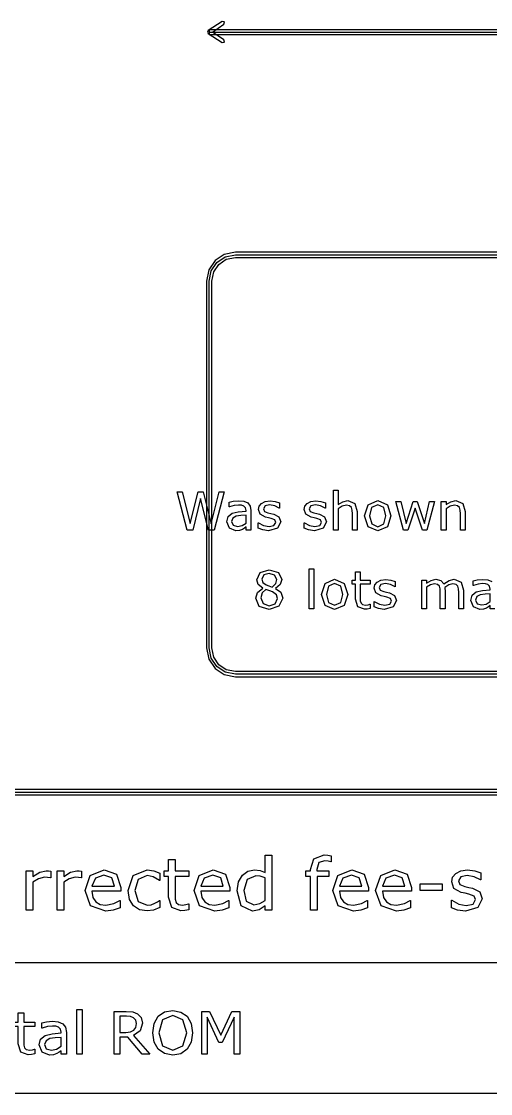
# Model space of a CAD drawing. Extents: x -1 to 182, y 89 to 480.
# Drawn here: x 87.14 to 106.07, y 140.76 to 184.05 of the extents above; entities that cross this region are included whole.
import ezdxf

# ---------------------------------------------------------------- set-up
doc = ezdxf.new("R2010")
doc.units = 0
doc.header["$MEASUREMENT"] = 0
doc.layers.add('Layer 1', color=7, linetype='Continuous')

msp = doc.modelspace()

# ---------------------------------------------------------------- linework, layer by layer
at = {"layer": 'Layer 1', "color": 7}
for points in [[(95.237995, 184.049928), (94.681958, 183.679406), (94.650902, 183.621529), (94.681958, 183.563651), (95.237995, 183.193156), (95.334113, 183.212735), (95.314983, 183.308858), (94.84628, 183.621489), (95.314983, 183.93412), (95.334113, 184.030243), (95.237995, 184.049823), (95.237995, 184.049928)], [(94.720714, 183.71404), (94.720714, 183.529044), (153.987306, 183.529044), (153.987306, 183.71404), (94.720714, 183.71404)], [(94.720714, 183.621542), (153.987306, 183.621542)], [(95.779046, 174.731659), (95.325814, 174.640181), (94.955743, 174.390694), (94.706256, 174.020622), (94.614778, 173.567388), (94.614778, 158.75074), (94.706256, 158.297506), (94.955743, 157.927434), (95.325814, 157.677947), (95.779046, 157.586469), (152.928974, 157.586469), (153.382206, 157.677947), (153.752277, 157.927434), (154.001764, 158.297506), (154.093242, 158.75074), (154.093242, 173.567388), (154.001764, 174.020622), (153.752277, 174.390694), (153.382206, 174.640181), (152.928974, 174.731659), (95.779046, 174.731659)], [(95.779046, 174.62572), (152.928974, 174.62572), (153.34169, 174.542806), (153.678008, 174.316422), (153.904392, 173.980104), (153.987306, 173.567388), (153.987306, 158.75074), (153.904392, 158.338024), (153.678008, 158.001706), (153.34169, 157.775322), (152.928974, 157.692408), (95.779046, 157.692408), (95.36633, 157.775322), (95.030012, 158.001706), (94.803628, 158.338024), (94.720714, 158.75074), (94.720714, 173.567388), (94.803628, 173.980104), (95.030012, 174.316422), (95.36633, 174.542806), (95.779046, 174.62572), (95.779046, 174.62572)], [(95.779046, 174.519781), (152.928974, 174.519781), (153.301175, 174.445432), (153.60374, 174.242151), (153.807021, 173.939586), (153.88137, 173.567388), (153.88137, 158.75074), (153.807021, 158.378542), (153.60374, 158.075977), (153.301175, 157.872696), (152.928974, 157.798347), (95.779046, 157.798347), (95.406845, 157.872696), (95.10428, 158.075977), (94.900999, 158.378542), (94.82665, 158.75074), (94.82665, 173.567388), (94.900999, 173.939586), (95.10428, 174.242151), (95.406845, 174.445432), (95.779046, 174.519781), (95.779046, 174.519781)], [(95.324294, 165.052155), (94.924319, 163.513234), (94.693843, 163.513234), (94.370348, 164.790667), (94.054089, 163.513234), (93.828781, 163.513234), (93.421569, 165.052155), (93.631376, 165.052155), (93.954871, 163.772658), (94.273196, 165.052155), (94.480936, 165.052155), (94.802362, 163.760249), (95.12379, 165.052155), (95.324294, 165.052155)], [(100.693469, 163.513234), (100.499164, 163.513234), (100.499164, 164.170564), (100.489878, 164.319392), (100.45577, 164.428929), (100.381356, 164.493011), (100.255266, 164.514707), (100.088868, 164.475417), (99.922471, 164.375166), (99.922471, 163.513234), (99.728167, 163.513234), (99.728167, 165.121396), (99.922471, 165.121396), (99.922471, 164.539525), (100.110571, 164.657344), (100.310043, 164.69973), (100.595295, 164.587071), (100.693482, 164.262533), (100.693469, 163.513234)], [(96.40433, 163.513234), (96.21106, 163.513234), (96.21106, 163.636212), (96.140781, 163.586603), (96.05603, 163.536994), (95.94441, 163.497729), (95.796617, 163.481325), (95.532034, 163.584671), (95.423513, 163.848223), (95.479324, 164.060101), (95.640553, 164.188265), (95.893767, 164.251315), (96.21106, 164.276186), (96.21106, 164.306163), (96.1873, 164.415727), (96.121154, 164.483936), (96.021936, 164.515977), (95.901013, 164.524179), (95.730482, 164.503542), (95.536177, 164.445651), (95.525832, 164.445651), (95.525832, 164.643056), (95.690162, 164.677161), (95.902035, 164.695682), (96.113908, 164.675044), (96.271004, 164.606835), (96.370222, 164.483857), (96.40433, 164.29677), (96.40433, 163.513234)], [(97.603221, 163.846026), (97.471964, 163.586603), (97.115397, 163.48532), (96.879754, 163.515298), (96.700951, 163.582475), (96.700951, 163.800545), (96.711296, 163.800545), (96.915933, 163.689975), (97.131941, 163.649653), (97.332445, 163.691007), (97.404792, 163.821235), (97.365517, 163.924581), (97.214623, 163.984509), (97.106102, 164.006205), (96.985179, 164.03306), (96.769174, 164.150905), (96.706129, 164.343125), (96.735066, 164.47748), (96.824982, 164.59014), (96.971744, 164.666631), (97.172247, 164.69555), (97.381022, 164.66962), (97.557755, 164.608634), (97.557755, 164.40091), (97.54741, 164.40091), (97.366544, 164.492879), (97.157772, 164.531138), (96.977938, 164.489783), (96.904558, 164.368869), (96.948998, 164.261369), (97.089557, 164.202473), (97.209448, 164.177602), (97.321067, 164.154848), (97.529842, 164.04838), (97.603221, 163.845815), (97.603221, 163.846026)], [(99.450135, 163.846026), (99.318878, 163.586603), (98.96231, 163.48532), (98.726665, 163.515298), (98.547865, 163.582475), (98.547865, 163.800545), (98.55821, 163.800545), (98.762846, 163.689975), (98.978855, 163.649653), (99.179358, 163.691007), (99.251706, 163.821235), (99.212431, 163.924581), (99.061537, 163.984509), (98.953015, 164.006205), (98.832093, 164.03306), (98.616087, 164.150905), (98.55304, 164.343125), (98.58198, 164.47748), (98.671896, 164.59014), (98.818658, 164.666631), (99.019161, 164.69555), (99.227936, 164.66962), (99.404667, 164.608634), (99.404667, 164.40091), (99.394321, 164.40091), (99.213455, 164.492879), (99.004683, 164.531138), (98.824849, 164.489783), (98.751467, 164.368869), (98.795909, 164.261369), (98.936468, 164.202473), (99.056359, 164.177602), (99.167979, 164.154848), (99.376753, 164.04838), (99.450132, 163.845815), (99.450135, 163.846026)], [(102.051523, 164.089946), (101.906831, 163.644494), (101.519256, 163.481193), (101.129618, 163.644494), (100.985957, 164.089946), (101.129618, 164.535398), (101.519256, 164.69973), (101.906831, 164.535398), (102.051523, 164.089946), (102.051523, 164.089946)], [(101.851019, 164.089946), (101.76317, 164.422738), (101.519256, 164.532302), (101.273276, 164.422738), (101.186461, 164.089946), (101.274311, 163.760249), (101.519256, 163.648621), (101.762135, 163.759217), (101.851019, 164.089946), (101.851019, 164.089946)], [(103.804385, 164.667689), (103.503629, 163.513234), (103.323794, 163.513234), (103.027173, 164.403106), (102.732618, 163.513234), (102.553818, 163.513234), (102.24996, 164.667689), (102.452533, 164.667689), (102.664406, 163.77369), (102.952759, 164.667689), (103.112956, 164.667689), (103.408546, 163.77369), (103.609049, 164.667689), (103.804385, 164.667689)], [(105.049786, 163.513234), (104.855484, 163.513234), (104.855484, 164.170564), (104.84617, 164.319392), (104.812063, 164.428929), (104.737649, 164.493011), (104.611559, 164.514707), (104.445163, 164.475417), (104.278764, 164.375166), (104.278764, 163.513234), (104.08446, 163.513234), (104.08446, 164.667689), (104.278764, 164.667689), (104.278764, 164.539525), (104.466867, 164.657344), (104.666336, 164.69973), (104.951591, 164.587071), (105.049775, 164.262533), (105.049786, 163.513234)], [(96.21106, 163.797449), (96.21106, 164.118891), (96.001253, 164.103281), (95.811084, 164.073303), (95.675692, 163.998876), (95.624016, 163.861425), (95.68396, 163.711565), (95.866895, 163.661956), (96.053964, 163.70122), (96.21106, 163.797343), (96.21106, 163.797449)], [(97.686938, 160.767154), (97.530874, 160.435393), (97.140201, 160.303101), (96.74126, 160.432297), (96.593464, 160.763026), (96.667878, 160.994536), (96.877685, 161.159901), (96.877685, 161.165986), (96.693717, 161.310686), (96.634805, 161.50706), (96.777434, 161.796434), (97.140201, 161.912189), (97.508138, 161.801594), (97.645597, 161.520474), (97.580483, 161.314814), (97.389282, 161.157731), (97.389282, 161.151381), (97.610455, 160.998426), (97.686938, 160.766915), (97.686938, 160.767154)], [(98.944739, 160.338238), (98.750437, 160.338238), (98.750437, 161.9464), (98.944739, 161.9464), (98.944739, 160.338238)], [(97.441992, 161.518516), (97.356209, 161.694226), (97.139167, 161.760372), (96.925227, 161.698353), (96.842545, 161.530925), (96.883886, 161.401729), (97.011011, 161.305606), (97.120564, 161.257055), (97.261124, 161.207446), (97.402718, 161.349024), (97.441992, 161.518516), (97.441992, 161.518516)], [(100.313131, 160.91495), (100.168436, 160.469498), (99.780864, 160.306197), (99.391223, 160.469498), (99.247562, 160.91495), (99.391223, 161.360402), (99.780864, 161.524734), (100.168436, 161.360402), (100.313131, 160.91495), (100.313131, 160.91495)], [(101.213332, 160.348583), (101.093444, 160.324771), (100.978721, 160.31551), (100.710005, 160.410575), (100.61802, 160.71548), (100.61802, 161.329392), (100.486763, 161.329392), (100.486763, 161.492693), (100.61802, 161.492693), (100.61802, 161.824454), (100.812325, 161.824454), (100.812325, 161.492693), (101.213332, 161.492693), (101.213332, 161.329392), (100.812325, 161.329392), (100.812325, 160.803322), (100.816452, 160.660685), (100.845392, 160.565621), (100.907403, 160.504634), (101.02936, 160.486113), (101.128578, 160.499607), (101.202992, 160.52342), (101.213337, 160.52342), (101.213332, 160.348583)], [(102.272699, 160.67103), (102.141439, 160.411607), (101.784874, 160.310324), (101.549228, 160.340302), (101.370428, 160.407479), (101.370428, 160.625549), (101.380773, 160.625549), (101.585413, 160.514979), (101.801421, 160.474657), (102.001924, 160.516011), (102.074272, 160.646239), (102.034997, 160.749585), (101.884103, 160.809513), (101.775582, 160.831209), (101.654659, 160.858064), (101.438651, 160.975909), (101.375606, 161.168129), (101.404546, 161.302484), (101.494462, 161.415144), (101.641224, 161.491635), (101.841727, 161.520554), (102.050499, 161.494624), (102.227233, 161.433638), (102.227233, 161.225914), (102.216887, 161.225914), (102.036021, 161.317883), (101.827247, 161.356142), (101.647415, 161.314787), (101.574033, 161.193873), (101.618475, 161.086373), (101.759035, 161.027477), (101.878925, 161.002606), (101.990545, 160.979852), (102.199317, 160.873384), (102.272699, 160.670819), (102.272699, 160.67103)], [(104.979507, 160.338238), (104.785203, 160.338238), (104.785203, 160.995568), (104.777979, 161.13921), (104.750074, 161.249806), (104.681862, 161.316983), (104.553703, 161.339738), (104.390405, 161.298383), (104.22711, 161.195037), (104.232269, 161.13921), (104.234386, 161.077218), (104.234386, 160.338238), (104.040084, 160.338238), (104.040084, 160.995568), (104.032834, 161.140242), (104.004929, 161.250838), (103.936717, 161.316983), (103.808561, 161.339738), (103.648364, 161.300447), (103.489198, 161.200196), (103.489198, 160.338238), (103.294897, 160.338238), (103.294897, 161.492693), (103.489198, 161.492693), (103.489198, 161.364529), (103.670067, 161.482348), (103.863337, 161.524734), (104.062806, 161.475125), (104.185798, 161.337647), (104.400771, 161.480284), (104.608509, 161.524734), (104.888596, 161.408979), (104.979547, 161.087537), (104.979507, 160.338238)], [(106.250744, 160.338238), (106.057476, 160.338238), (106.057476, 160.461216), (105.987195, 160.411607), (105.902447, 160.361998), (105.790824, 160.322733), (105.643031, 160.306329), (105.378448, 160.409675), (105.269927, 160.673227), (105.325738, 160.885105), (105.486969, 161.013269), (105.740183, 161.076319), (106.057476, 161.10119), (106.057476, 161.131167), (106.03369, 161.240731), (105.967545, 161.30894), (105.868326, 161.340981), (105.747404, 161.349183), (105.576872, 161.328546), (105.382568, 161.270655), (105.372222, 161.270655), (105.372222, 161.46806), (105.536555, 161.502165), (105.748428, 161.520686), (105.9603, 161.500048), (106.117397, 161.431839)], [(97.474031, 160.747521), (97.431655, 160.899445), (97.26836, 161.0152), (97.161905, 161.05756), (97.00791, 161.112355), (96.858047, 160.974878), (96.802239, 160.778531), (96.898356, 160.548052), (97.142268, 160.457089), (97.38308, 160.534612), (97.474031, 160.747521), (97.474031, 160.747521)], [(100.112627, 160.91495), (100.024775, 161.247742), (99.780864, 161.357306), (99.534884, 161.247742), (99.448069, 160.91495), (99.535918, 160.585253), (99.780864, 160.473625), (100.023743, 160.584221), (100.112627, 160.91495), (100.112627, 160.91495)], [(106.057476, 160.622453), (106.057476, 160.943895), (105.84767, 160.928285), (105.657501, 160.898307), (105.522109, 160.82388), (105.470433, 160.686429), (105.530377, 160.536569), (105.71331, 160.48696), (105.90038, 160.526224), (106.057476, 160.622347), (106.057476, 160.622453)], [(4.762494, 153.035853), (4.762494, 152.823975), (175.153946, 152.823975), (175.153946, 153.035853), (4.762494, 153.035853)], [(4.762494, 152.929914), (175.153946, 152.929914)], [(97.240634, 148.167341), (96.973466, 148.167341), (96.973466, 148.333605), (96.733302, 148.178718), (96.461871, 148.123288), (96.009961, 148.342124), (95.843692, 148.948945), (95.900537, 149.308487), (96.056858, 149.577065), (96.281391, 149.741927), (96.548559, 149.798759), (96.770251, 149.771772), (96.973466, 149.690757), (96.973466, 150.378567), (97.240634, 150.378567), (97.240634, 148.167341)], [(99.643715, 150.119937), (99.629507, 150.119937), (99.514397, 150.145601), (99.389339, 150.159889), (99.139226, 150.083133), (99.062487, 149.808866), (99.062487, 149.754865), (99.544239, 149.754865), (99.544239, 149.53034), (99.071014, 149.53034), (99.071014, 148.16742), (98.803846, 148.16742), (98.803846, 149.530261), (98.623366, 149.530261), (98.623366, 149.754786), (98.803846, 149.754786), (98.803846, 149.807358), (98.944536, 150.240798), (99.350969, 150.392854), (99.511555, 150.384387), (99.643717, 150.364544), (99.643715, 150.119937)], [(91.151219, 148.933308), (89.981654, 148.933308), (90.02571, 148.67751), (90.146503, 148.499869), (90.321297, 148.397554), (90.545832, 148.36345), (90.871264, 148.427399), (91.105746, 148.555299), (91.119954, 148.555299), (91.119954, 148.263966), (90.844261, 148.168769), (90.548671, 148.130405), (89.931913, 148.343553), (89.710221, 148.951776), (89.921967, 149.569974), (90.48188, 149.798759), (90.976423, 149.61117), (91.151217, 149.078273), (91.151219, 148.933308)], [(92.730063, 148.266824), (92.475685, 148.167341), (92.22131, 148.131807), (91.905823, 148.181549), (91.659973, 148.335033), (91.49939, 148.593663), (91.442547, 148.958894), (91.65571, 149.569974), (92.22131, 149.791669), (92.488475, 149.753278), (92.730063, 149.659483), (92.730063, 149.362488), (92.715855, 149.362488), (92.462898, 149.508856), (92.209943, 149.560026), (91.850404, 149.406542), (91.719663, 148.958894), (91.847562, 148.516934), (92.209943, 148.36345), (92.374789, 148.384881), (92.525427, 148.440284), (92.634853, 148.502832), (92.715855, 148.561093), (92.730063, 148.561093), (92.730063, 148.266824)], [(93.896787, 148.181549), (93.731938, 148.148873), (93.574196, 148.136173), (93.204709, 148.26693), (93.078233, 148.686135), (93.078233, 149.530287), (92.897753, 149.530287), (92.897753, 149.754812), (93.078233, 149.754812), (93.078233, 150.21098), (93.345398, 150.21098), (93.345398, 149.754812), (93.896787, 149.754812), (93.896787, 149.530287), (93.345412, 149.530287), (93.345412, 148.806944), (93.3511, 148.610835), (93.390891, 148.480078), (93.476155, 148.396231), (93.643845, 148.370567), (93.780272, 148.389088), (93.882592, 148.421764), (93.8968, 148.421764), (93.896787, 148.181549)], [(95.548105, 148.933308), (94.378539, 148.933308), (94.422592, 148.67751), (94.543385, 148.499869), (94.718182, 148.397554), (94.942715, 148.36345), (95.268147, 148.427399), (95.502628, 148.555299), (95.516836, 148.555299), (95.516836, 148.263966), (95.241143, 148.168769), (94.945554, 148.130405), (94.328798, 148.343553), (94.107106, 148.951776), (94.318849, 149.569974), (94.878763, 149.798759), (95.373305, 149.61117), (95.548102, 149.078273), (95.548105, 148.933308)], [(101.141553, 148.933308), (99.971988, 148.933308), (100.016044, 148.67751), (100.136836, 148.499869), (100.311631, 148.397554), (100.536166, 148.36345), (100.861598, 148.427399), (101.09608, 148.555299), (101.110288, 148.555299), (101.110288, 148.263966), (100.834595, 148.168769), (100.539005, 148.130405), (99.922246, 148.343553), (99.700555, 148.951776), (99.912301, 149.569974), (100.472214, 149.798759), (100.966757, 149.61117), (101.141551, 149.078273), (101.141553, 148.933308)], [(102.875297, 148.933308), (101.705732, 148.933308), (101.749785, 148.67751), (101.870577, 148.499869), (102.045374, 148.397554), (102.269907, 148.36345), (102.595339, 148.427399), (102.82982, 148.555299), (102.844029, 148.555299), (102.844029, 148.263966), (102.568336, 148.168769), (102.272746, 148.130405), (101.65599, 148.343553), (101.434299, 148.951776), (101.646042, 149.569974), (102.205955, 149.798759), (102.700498, 149.61117), (102.875294, 149.078273), (102.875297, 148.933308)], [(105.735971, 148.624937), (105.555491, 148.268226), (105.065211, 148.128976), (104.7412, 148.170172), (104.495349, 148.262564), (104.495349, 148.562416), (104.509557, 148.562416), (104.790936, 148.41036), (105.087946, 148.35493), (105.363639, 148.411762), (105.463117, 148.590832), (105.409116, 148.73294), (105.201635, 148.815357), (105.052418, 148.845202), (104.886149, 148.882165), (104.589141, 149.044169), (104.502453, 149.308487), (104.542244, 149.493219), (104.665878, 149.648132), (104.867676, 149.753278), (105.143369, 149.793071), (105.430431, 149.757564), (105.673439, 149.673717), (105.673439, 149.388074), (105.659231, 149.388074), (105.410539, 149.514544), (105.123477, 149.567117), (104.876206, 149.510285), (104.775307, 149.344021), (104.836415, 149.196225), (105.029683, 149.115209), (105.194531, 149.081104), (105.34801, 149.049831), (105.635072, 148.903463), (105.735971, 148.624937), (105.735971, 148.624937)], [(88.328915, 149.463374), (88.314707, 149.463374), (88.198177, 149.483218), (88.066015, 149.490361), (87.827269, 149.434931), (87.605577, 149.294253), (87.605577, 148.16742), (87.338412, 148.16742), (87.338412, 149.754786), (87.605577, 149.754786), (87.605577, 149.520312), (87.885535, 149.700784), (88.134227, 149.754786), (88.235126, 149.750552), (88.328918, 149.737852), (88.328915, 149.463374)], [(89.570958, 149.463374), (89.55675, 149.463374), (89.440219, 149.483218), (89.308055, 149.490361), (89.069311, 149.434931), (88.84762, 149.294253), (88.84762, 148.16742), (88.580452, 148.16742), (88.580452, 149.754786), (88.84762, 149.754786), (88.84762, 149.520312), (89.127578, 149.700784), (89.37627, 149.754786), (89.477166, 149.750552), (89.57096, 149.737852), (89.570958, 149.463374)], [(90.891158, 149.137963), (90.784576, 149.463374), (90.467672, 149.578494), (90.125185, 149.452023), (89.981654, 149.137963), (90.891158, 149.137963)], [(95.288043, 149.137963), (95.181461, 149.463374), (94.864555, 149.578494), (94.52207, 149.452023), (94.378539, 149.137963), (95.288043, 149.137963)], [(96.973466, 148.558156), (96.973466, 149.469063), (96.780199, 149.53587), (96.594033, 149.554391), (96.244442, 149.398075), (96.119387, 148.954687), (96.216021, 148.524078), (96.525821, 148.377711), (96.75604, 148.427452), (96.973466, 148.558209), (96.973466, 148.558156)], [(100.881492, 149.137963), (100.77491, 149.463374), (100.458006, 149.578494), (100.115519, 149.452023), (99.971988, 149.137963), (100.881492, 149.137963)], [(102.615236, 149.137963), (102.508651, 149.463374), (102.191747, 149.578494), (101.849263, 149.452023), (101.705732, 149.137963), (102.615236, 149.137963)], [(104.121602, 148.964582), (103.234834, 148.964582), (103.234834, 149.22181), (104.121602, 149.22181), (104.121602, 148.964582)], [(4.762494, 146.050756), (175.153946, 146.050756), (175.153946, 140.759096), (4.762494, 140.759096), (4.762494, 146.050756)], [(87.683685, 142.358209), (87.548808, 142.331486), (87.419747, 142.320903), (87.11744, 142.427874), (87.013959, 142.770879), (87.013959, 143.461547), (86.866292, 143.461547), (86.866292, 143.645247), (87.013959, 143.645247), (87.013959, 144.018468), (87.232549, 144.018468), (87.232549, 143.645247), (87.683685, 143.645247), (87.683685, 143.461547), (87.232549, 143.461547), (87.232549, 142.869701), (87.237206, 142.709258), (87.269763, 142.602287), (87.339526, 142.533681), (87.476725, 142.512779), (87.588347, 142.52786), (87.672061, 142.554609), (87.683677, 142.554609), (87.683685, 142.358209)], [(89.598681, 142.346568), (89.38009, 142.346568), (89.38009, 144.15576), (89.598681, 144.15576), (89.598681, 142.346568)], [(92.318279, 142.346568), (92.019462, 142.346568), (91.440427, 143.034907), (91.11603, 143.034907), (91.11603, 142.346594), (90.885811, 142.346594), (90.885811, 144.077893), (91.370665, 144.077893), (91.632276, 144.056991), (91.820636, 143.984892), (91.967138, 143.8349), (92.020623, 143.607014), (91.926442, 143.29306), (91.667156, 143.10354), (92.318279, 142.346568)], [(91.77994, 143.590663), (91.753199, 143.722055), (91.667156, 143.819739), (91.54856, 143.866253), (91.386942, 143.880276), (91.11603, 143.880276), (91.11603, 143.226835), (91.348572, 143.226835), (91.53926, 143.245356), (91.677623, 143.317428), (91.75436, 143.429056), (91.779945, 143.590663), (91.77994, 143.590663)], [(93.832138, 143.879032), (93.993756, 143.594156), (94.050729, 143.211622), (93.992595, 142.827923), (93.832138, 142.546566), (93.578665, 142.369824), (93.246129, 142.310531), (92.913591, 142.370989), (92.660118, 142.546566), (92.4985, 142.829088), (92.442691, 143.211622), (92.4985, 143.590663), (92.661282, 143.879032), (92.914755, 144.053445), (93.246129, 144.113903), (93.579829, 144.052281), (93.832138, 143.879032), (93.832138, 143.879032)], [(93.81121, 143.211622), (93.660056, 143.731369), (93.247291, 143.915068), (92.8322, 143.731369), (92.68221, 143.211622), (92.83569, 142.689573), (93.247291, 142.509339), (93.657731, 142.689573), (93.81121, 143.211622), (93.81121, 143.211622)], [(95.957587, 142.346568), (95.72737, 142.346568), (95.72737, 143.838339), (95.246004, 142.823293), (95.108804, 142.823293), (94.630925, 143.838339), (94.630925, 142.346594), (94.415824, 142.346594), (94.415824, 144.077893), (94.729757, 144.077893), (95.191357, 143.113991), (95.637841, 144.077893), (95.957587, 144.077893), (95.957587, 142.346568)], [(88.956861, 142.346568), (88.739432, 142.346568), (88.739432, 142.484918), (88.660369, 142.429117), (88.565024, 142.373317), (88.439453, 142.329132), (88.273183, 142.310611), (87.975528, 142.426868), (87.853441, 142.72336), (87.916229, 142.961723), (88.097611, 143.105894), (88.382477, 143.176829), (88.739432, 143.204743), (88.739432, 143.23845), (88.71269, 143.361693), (88.638276, 143.438449), (88.526657, 143.474485), (88.390619, 143.483745), (88.19877, 143.460462), (87.980179, 143.395348), (87.968564, 143.395348), (87.968564, 143.617413), (88.153436, 143.655777), (88.391793, 143.676679), (88.630151, 143.653396), (88.806884, 143.57664), (88.918504, 143.43829), (88.956874, 143.227841), (88.956861, 142.346568)], [(88.739432, 142.666316), (88.739432, 143.027922), (88.5034, 143.010459), (88.289461, 142.976725), (88.137145, 142.893011), (88.079009, 142.738389), (88.146446, 142.56977), (88.352249, 142.513969), (88.562701, 142.558155), (88.739432, 142.66629), (88.739432, 142.666316)]]:
    msp.add_lwpolyline(points, dxfattribs=at)

doc.saveas('drawing.dxf')
